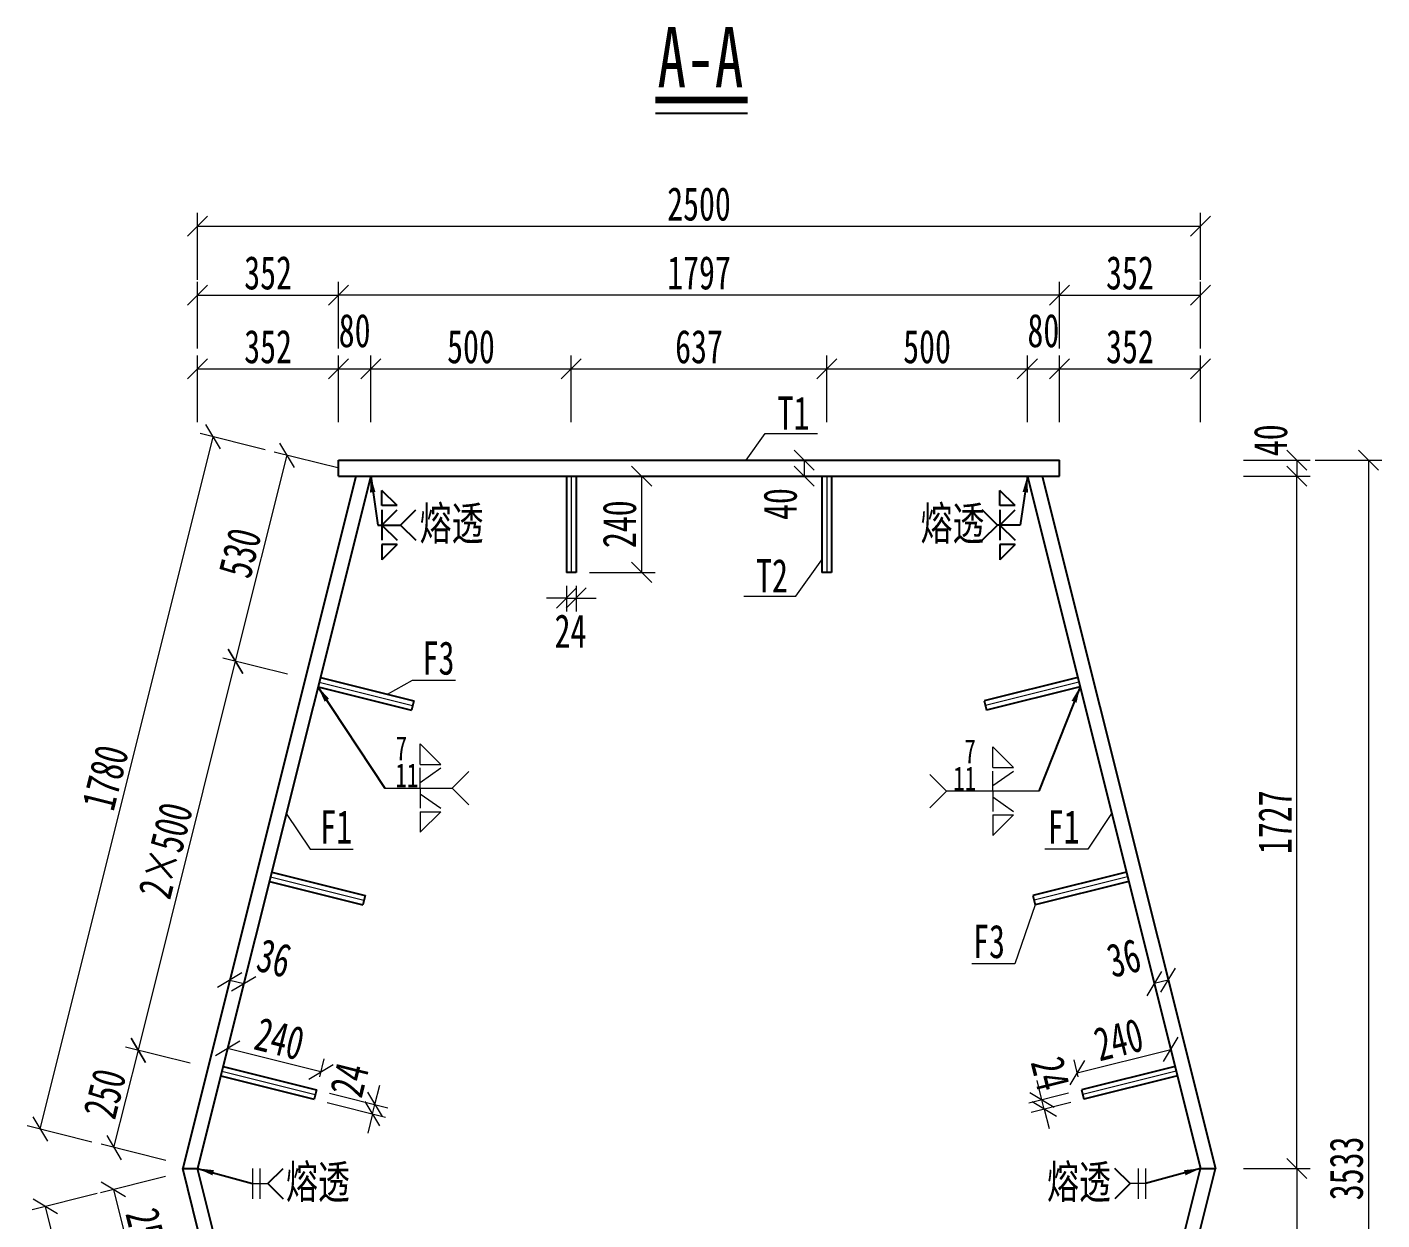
# Model space of a CAD drawing. Header units: millimetres. Extents: x -411717 to -116098, y 0 to 693159.
# Drawn here: x -192014 to -188636, y 363675 to 366650 of the extents above; entities that cross this region are included whole.
import ezdxf

# ---------------------------------------------------------------- set-up
doc = ezdxf.new("R2010")
doc.units = ezdxf.units.MM
doc.header["$LTSCALE"] = 2
doc.header["$PDMODE"] = 3
doc.header["$PDSIZE"] = -10
doc.layers.get('Defpoints').update_dxf_attribs({"color": 8, "lineweight": 9})
for name, color, linetype, lineweight in [('加粗线', 6, 'Continuous', 25), ('标注', 4, 'Continuous', 13), ('横隔板', 6, 'Continuous', 25), ('细实线', 4, 'Continuous', 15), ('细线', 4, 'Continuous', 15), ('钢板粗线', 1, 'Continuous', 25)]:
    doc.layers.add(name, color=color, linetype=linetype, lineweight=lineweight)
doc.layers.add('焊缝', color=7, linetype='Continuous')
doc.styles.add('111', font='仿宋_GB2312.ttf', dxfattribs={"width": 0.7})
doc.styles.get("Standard").update_dxf_attribs({"font": '仿宋_GB2312.ttf'})
doc.dimstyles.new('200', dxfattribs={"dimscale": 0, "dimtxt": 2.5, "dimasz": 1.5, "dimexe": 1, "dimexo": 1, "dimgap": 0.4, "dimtad": 1, "dimdec": 0, "dimdsep": 46, "dimtxsty": '111', "dimblk": 'OBLIQUE', "dimcen": 0, "dimclrd": 256, "dimclre": 256, "dimclrt": 256, "dimadec": 1, "dimazin": 2, "dimtfac": 1, "dimtdec": 0, "dimtmove": 2, "dimatfit": 3, "dimfxl": 4, "dimfxlon": 1, "dimtolj": 1, "dimlwd": -1, "dimlwe": -1, "dimarcsym": 0})
doc.dimstyles.new('MSteel_1.0_1.0', dxfattribs={"dimtxt": 3, "dimasz": 1.2, "dimexe": 1, "dimexo": 1, "dimgap": 1, "dimtad": 3, "dimtoh": 1, "dimdec": 0, "dimzin": 0, "dimdsep": 46, "dimtxsty": 'Standard', "dimblk": 'ARCHTICK', "dimcen": 0.09, "dimclrd": 3, "dimclre": 3, "dimadec": 0, "dimazin": 0, "dimtfac": 1, "dimtdec": 4, "dimtofl": 0, "dimtmove": 0, "dimatfit": 3, "dimfxl": 1, "dimtolj": 1, "dimtzin": 0, "dimarcsym": 0})

# ---------------------------------------------------------------- blocks, each defined once
blk = doc.blocks.new('_Oblique')
at = {"color": 0, "linetype": 'ByBlock', "lineweight": -2}
blk.add_line((-0.5, -0.5), (0.5, 0.5), dxfattribs=at)
blk = doc.blocks.new('*D21')
at = {"layer": 'Defpoints', "color": 0, "transparency": 16777216}
for p in [(-190077.2, 365570), (-190077.2, 365530), (-190076.4, 365530)]:
    blk.add_point(p, dxfattribs=at)
at = {"layer": '细实线', "transparency": 16777216}
for p, q in [((-190076.4, 365570), (-190043, 365570)), ((-190076.4, 365570), (-190076.4, 365530)), ((-190076.4, 365530), (-190043, 365530))]:
    blk.add_line(p, q, dxfattribs=at)
at = {"layer": '细实线', "transparency": 16777216, "xscale": 50, "yscale": 50, "zscale": 50}
for p, rotation in [((-190076.4, 365570), 90), ((-190076.4, 365530), 270)]:
    blk.add_blockref('_Oblique', p, dxfattribs=dict(at, rotation=rotation))
at = {"layer": '细实线', "transparency": 16777216, "insert": (-190136, 365460.4), "char_height": 83.33, "attachment_point": 5, "rotation": 90, "style": '111'}
blk.add_mtext('\\A1;40', dxfattribs=at)
blk = doc.blocks.new('24-240加劲 无过焊孔')
at = {"layer": 'Defpoints'}
blk.add_line((0, 0), (0, 240), dxfattribs=at)
at = {"layer": '钢板粗线'}
for p, q in [((-12, 0), (-12, 240)), ((-12, 240), (12, 240)), ((12, 0), (12, 240))]:
    blk.add_line(p, q, dxfattribs=at)
blk = doc.blocks.new('*D22')
at = {"layer": 'Defpoints', "color": 0, "transparency": 16777216}
for p in [(-191237.1, 365797.5), (-191237.1, 365530), (-191588.7, 363803.5)]:
    blk.add_point(p, dxfattribs=at)
at = {"layer": '标注', "transparency": 16777216}
for p, q in [((-191588.7, 365664.2), (-191588.7, 365830.9)), ((-191237.1, 365664.2), (-191237.1, 365830.9)), ((-191588.7, 365797.5), (-191237.1, 365797.5))]:
    blk.add_line(p, q, dxfattribs=at)
at = {"layer": '标注', "transparency": 16777216, "xscale": 49.99999999999987, "yscale": 49.99999999999987, "zscale": 49.99999999999987, "rotation": 180}
blk.add_blockref('_Oblique', (-191588.7, 365797.5), dxfattribs=at)
at = {"layer": '标注', "transparency": 16777216, "xscale": 49.99999999999987, "yscale": 49.99999999999987, "zscale": 49.99999999999987}
blk.add_blockref('_Oblique', (-191237.1, 365797.5), dxfattribs=at)
at = {"layer": '标注', "transparency": 16777216, "insert": (-191412.9, 365852.5), "char_height": 83.33, "attachment_point": 5, "style": '111'}
blk.add_mtext('\\A1;352', dxfattribs=at)
blk = doc.blocks.new('*D23')
at = {"layer": 'Defpoints', "color": 0, "transparency": 16777216}
for p in [(-191157.1, 365797.5), (-191237.1, 365530), (-191157.1, 365530)]:
    blk.add_point(p, dxfattribs=at)
at = {"layer": '标注', "transparency": 16777216}
for p, q in [((-191237.1, 365664.2), (-191237.1, 365830.9)), ((-191157.1, 365664.2), (-191157.1, 365830.9)), ((-191237.1, 365797.5), (-191157.1, 365797.5))]:
    blk.add_line(p, q, dxfattribs=at)
at = {"layer": '标注', "transparency": 16777216, "xscale": 49.99999999999987, "yscale": 49.99999999999987, "zscale": 49.99999999999987, "rotation": 180}
blk.add_blockref('_Oblique', (-191237.1, 365797.5), dxfattribs=at)
at = {"layer": '标注', "transparency": 16777216, "xscale": 49.99999999999987, "yscale": 49.99999999999987, "zscale": 49.99999999999987}
blk.add_blockref('_Oblique', (-191157.1, 365797.5), dxfattribs=at)
at = {"layer": '标注', "transparency": 16777216, "insert": (-191197.1, 365892.5), "char_height": 83.33, "attachment_point": 5, "style": '111'}
blk.add_mtext('\\A1;80', dxfattribs=at)
blk = doc.blocks.new('*D24')
at = {"layer": 'Defpoints', "color": 0, "transparency": 16777216}
for p in [(-189440.3, 365797.5), (-189520.3, 365530), (-189440.3, 365530)]:
    blk.add_point(p, dxfattribs=at)
at = {"layer": '标注', "transparency": 16777216}
for p, q in [((-189520.3, 365664.2), (-189520.3, 365830.9)), ((-189440.3, 365664.2), (-189440.3, 365830.9)), ((-189520.3, 365797.5), (-189440.3, 365797.5))]:
    blk.add_line(p, q, dxfattribs=at)
at = {"layer": '标注', "transparency": 16777216, "xscale": 49.99999999999987, "yscale": 49.99999999999987, "zscale": 49.99999999999987, "rotation": 180}
blk.add_blockref('_Oblique', (-189520.3, 365797.5), dxfattribs=at)
at = {"layer": '标注', "transparency": 16777216, "xscale": 49.99999999999987, "yscale": 49.99999999999987, "zscale": 49.99999999999987}
blk.add_blockref('_Oblique', (-189440.3, 365797.5), dxfattribs=at)
at = {"layer": '标注', "transparency": 16777216, "insert": (-189480.3, 365892.5), "char_height": 83.33, "attachment_point": 5, "style": '111'}
blk.add_mtext('\\A1;80', dxfattribs=at)
blk = doc.blocks.new('*D25')
at = {"layer": 'Defpoints', "color": 0, "transparency": 16777216}
for p in [(-189088.7, 365797.5), (-189440.3, 365530), (-189088.7, 363803.5)]:
    blk.add_point(p, dxfattribs=at)
at = {"layer": '标注', "transparency": 16777216}
for p, q in [((-189440.3, 365664.2), (-189440.3, 365830.9)), ((-189088.7, 365664.2), (-189088.7, 365830.9)), ((-189440.3, 365797.5), (-189088.7, 365797.5))]:
    blk.add_line(p, q, dxfattribs=at)
at = {"layer": '标注', "transparency": 16777216, "xscale": 49.99999999999987, "yscale": 49.99999999999987, "zscale": 49.99999999999987, "rotation": 180}
blk.add_blockref('_Oblique', (-189440.3, 365797.5), dxfattribs=at)
at = {"layer": '标注', "transparency": 16777216, "xscale": 49.99999999999987, "yscale": 49.99999999999987, "zscale": 49.99999999999987}
blk.add_blockref('_Oblique', (-189088.7, 365797.5), dxfattribs=at)
at = {"layer": '标注', "transparency": 16777216, "insert": (-189264.5, 365852.5), "char_height": 83.33, "attachment_point": 5, "style": '111'}
blk.add_mtext('\\A1;352', dxfattribs=at)
blk = doc.blocks.new('*D26')
at = {"layer": 'Defpoints', "color": 0, "transparency": 16777216}
for p in [(-191237.1, 365981.6), (-191237.1, 365570), (-189440.3, 365570)]:
    blk.add_point(p, dxfattribs=at)
at = {"layer": '标注', "transparency": 16777216}
for p, q in [((-191237.1, 365848.2), (-191237.1, 366014.9)), ((-189440.3, 365848.2), (-189440.3, 366014.9)), ((-189440.3, 365981.6), (-191237.1, 365981.6))]:
    blk.add_line(p, q, dxfattribs=at)
at = {"layer": '标注', "transparency": 16777216, "xscale": 49.99999999999987, "yscale": 49.99999999999987, "zscale": 49.99999999999987, "rotation": 180}
blk.add_blockref('_Oblique', (-191237.1, 365981.6), dxfattribs=at)
at = {"layer": '标注', "transparency": 16777216, "xscale": 49.99999999999987, "yscale": 49.99999999999987, "zscale": 49.99999999999987}
blk.add_blockref('_Oblique', (-189440.3, 365981.6), dxfattribs=at)
at = {"layer": '标注', "transparency": 16777216, "insert": (-190338.7, 366036.6), "char_height": 83.33, "attachment_point": 5, "style": '111'}
blk.add_mtext('\\A1;1797', dxfattribs=at)
blk = doc.blocks.new('*D27')
at = {"layer": 'Defpoints', "color": 0, "transparency": 16777216}
for p in [(-189088.7, 366153.3), (-191588.7, 363803.5), (-189088.7, 363803.5)]:
    blk.add_point(p, dxfattribs=at)
at = {"layer": '标注', "transparency": 16777216}
for p, q in [((-191588.7, 366019.9), (-191588.7, 366186.6)), ((-189088.7, 366019.9), (-189088.7, 366186.6)), ((-191588.7, 366153.3), (-189088.7, 366153.3))]:
    blk.add_line(p, q, dxfattribs=at)
at = {"layer": '标注', "transparency": 16777216, "xscale": 49.99999999999987, "yscale": 49.99999999999987, "zscale": 49.99999999999987, "rotation": 180}
blk.add_blockref('_Oblique', (-191588.7, 366153.3), dxfattribs=at)
at = {"layer": '标注', "transparency": 16777216, "xscale": 49.99999999999987, "yscale": 49.99999999999987, "zscale": 49.99999999999987}
blk.add_blockref('_Oblique', (-189088.7, 366153.3), dxfattribs=at)
at = {"layer": '标注', "transparency": 16777216, "insert": (-190338.7, 366208.3), "char_height": 83.33, "attachment_point": 5, "style": '111'}
blk.add_mtext('\\A1;2500', dxfattribs=at)
blk = doc.blocks.new('*D28')
at = {"layer": 'Defpoints', "color": 0, "transparency": 16777216}
for p in [(-191237.1, 365981.6), (-191237.1, 365714), (-191588.7, 363987.5)]:
    blk.add_point(p, dxfattribs=at)
at = {"layer": '标注', "transparency": 16777216}
for p, q in [((-191588.7, 365848.2), (-191588.7, 366014.9)), ((-191237.1, 365848.2), (-191237.1, 366014.9)), ((-191588.7, 365981.6), (-191237.1, 365981.6))]:
    blk.add_line(p, q, dxfattribs=at)
at = {"layer": '标注', "transparency": 16777216, "xscale": 49.99999999999987, "yscale": 49.99999999999987, "zscale": 49.99999999999987, "rotation": 180}
blk.add_blockref('_Oblique', (-191588.7, 365981.6), dxfattribs=at)
at = {"layer": '标注', "transparency": 16777216, "xscale": 49.99999999999987, "yscale": 49.99999999999987, "zscale": 49.99999999999987}
blk.add_blockref('_Oblique', (-191237.1, 365981.6), dxfattribs=at)
at = {"layer": '标注', "transparency": 16777216, "insert": (-191412.9, 366036.6), "char_height": 83.33, "attachment_point": 5, "style": '111'}
blk.add_mtext('\\A1;352', dxfattribs=at)
blk = doc.blocks.new('*D29')
at = {"layer": 'Defpoints', "color": 0, "transparency": 16777216}
for p in [(-189088.7, 365981.6), (-189440.3, 365714), (-189088.7, 363987.5)]:
    blk.add_point(p, dxfattribs=at)
at = {"layer": '标注', "transparency": 16777216}
for p, q in [((-189440.3, 365848.2), (-189440.3, 366014.9)), ((-189088.7, 365848.2), (-189088.7, 366014.9)), ((-189440.3, 365981.6), (-189088.7, 365981.6))]:
    blk.add_line(p, q, dxfattribs=at)
at = {"layer": '标注', "transparency": 16777216, "xscale": 49.99999999999987, "yscale": 49.99999999999987, "zscale": 49.99999999999987, "rotation": 180}
blk.add_blockref('_Oblique', (-189440.3, 365981.6), dxfattribs=at)
at = {"layer": '标注', "transparency": 16777216, "xscale": 49.99999999999987, "yscale": 49.99999999999987, "zscale": 49.99999999999987}
blk.add_blockref('_Oblique', (-189088.7, 365981.6), dxfattribs=at)
at = {"layer": '标注', "transparency": 16777216, "insert": (-189264.5, 366036.6), "char_height": 83.33, "attachment_point": 5, "style": '111'}
blk.add_mtext('\\A1;352', dxfattribs=at)
blk = doc.blocks.new('*D48')
at = {"layer": 'Defpoints', "color": 0, "transparency": 16777216}
for p in [(-191505.6, 364284.4), (-191473.5, 364264.3), (-191470.7, 364275.6)]:
    blk.add_point(p, dxfattribs=at)
at = {"layer": '标注', "transparency": 16777216}
for p, q in [((-191508.4, 364273), (-191516.5, 364240.7)), ((-191508.4, 364273), (-191473.5, 364264.3)), ((-191473.5, 364264.3), (-191481.6, 364232))]:
    blk.add_line(p, q, dxfattribs=at)
at = {"layer": '标注', "transparency": 16777216, "xscale": 49.99999999999987, "yscale": 49.99999999999987, "zscale": 49.99999999999987}
for p, rotation in [((-191508.4, 364273), 165.9637565320623), ((-191473.5, 364264.3), 345.9637565320623)]:
    blk.add_blockref('_Oblique', p, dxfattribs=dict(at, rotation=rotation))
at = {"layer": '标注', "transparency": 16777216, "insert": (-191397.8, 364327.9), "char_height": 83.33, "attachment_point": 5, "rotation": 345.9638, "style": '111'}
blk.add_mtext('\\A1;36', dxfattribs=at)
blk = doc.blocks.new('*D51')
at = {"layer": 'Defpoints', "color": 0, "transparency": 16777216}
for p in [(-189206.8, 364275.6), (-189203.9, 364264.3), (-189171.8, 364284.4)]:
    blk.add_point(p, dxfattribs=at)
at = {"layer": '标注', "transparency": 16777216}
for p, q in [((-189169, 364273), (-189203.9, 364264.3)), ((-189203.9, 364264.3), (-189195.8, 364232)), ((-189169, 364273), (-189160.9, 364240.7))]:
    blk.add_line(p, q, dxfattribs=at)
at = {"layer": '标注', "transparency": 16777216, "xscale": 49.99999999999987, "yscale": 49.99999999999987, "zscale": 49.99999999999987}
for p, rotation in [((-189203.9, 364264.3), 194.0362434679377), ((-189169, 364273), 14.03624346793768)]:
    blk.add_blockref('_Oblique', p, dxfattribs=dict(at, rotation=rotation))
at = {"layer": '标注', "transparency": 16777216, "insert": (-189279.7, 364327.9), "char_height": 83.33, "attachment_point": 5, "rotation": 14.0362, "style": '111'}
blk.add_mtext('\\A1;36', dxfattribs=at)
blk = doc.blocks.new('*D64')
at = {"layer": 'Defpoints', "color": 0, "transparency": 16777216}
for p in [(-190645.1, 365530), (-190645.1, 365290), (-190481.7, 365290)]:
    blk.add_point(p, dxfattribs=at)
at = {"layer": '标注', "transparency": 16777216}
for p, q in [((-190611.8, 365530), (-190448.3, 365530)), ((-190481.7, 365530), (-190481.7, 365290)), ((-190611.8, 365290), (-190448.3, 365290))]:
    blk.add_line(p, q, dxfattribs=at)
at = {"layer": '标注', "transparency": 16777216, "xscale": 49.99999999999987, "yscale": 49.99999999999987, "zscale": 49.99999999999987}
for p, rotation in [((-190481.7, 365530), 90), ((-190481.7, 365290), 270)]:
    blk.add_blockref('_Oblique', p, dxfattribs=dict(at, rotation=rotation))
at = {"layer": '标注', "transparency": 16777216, "insert": (-190536.7, 365410), "char_height": 83.33, "attachment_point": 5, "rotation": 90, "style": '111'}
blk.add_mtext('\\A1;240', dxfattribs=at)
blk = doc.blocks.new('*D65')
at = {"layer": 'Defpoints', "color": 0, "transparency": 16777216}
for p in [(-190669.1, 365290), (-190645.1, 365290), (-190645.1, 365226)]:
    blk.add_point(p, dxfattribs=at)
at = {"layer": '标注', "transparency": 16777216}
for p, q in [((-190669.1, 365256.6), (-190669.1, 365192.7)), ((-190645.1, 365256.6), (-190645.1, 365192.7)), ((-190669.1, 365226), (-190719.1, 365226)), ((-190669.1, 365226), (-190645.1, 365226)), ((-190645.1, 365226), (-190595.1, 365226))]:
    blk.add_line(p, q, dxfattribs=at)
at = {"layer": '标注', "transparency": 16777216, "xscale": 49.99999999999987, "yscale": 49.99999999999987, "zscale": 49.99999999999987}
blk.add_blockref('_Oblique', (-190669.1, 365226), dxfattribs=at)
at = {"layer": '标注', "transparency": 16777216, "xscale": 49.99999999999987, "yscale": 49.99999999999987, "zscale": 49.99999999999987, "rotation": 180}
blk.add_blockref('_Oblique', (-190645.1, 365226), dxfattribs=at)
at = {"layer": '标注', "transparency": 16777216, "insert": (-190659.1, 365143.8), "char_height": 83.33, "attachment_point": 5, "style": '111'}
blk.add_mtext('\\A1;24', dxfattribs=at)
blk = doc.blocks.new('*D462')
at = {"layer": 'Defpoints', "color": 0, "transparency": 16777216}
for p in [(-191736.3, 364098.1), (-191528.1, 364046), (-191588.7, 363803.5)]:
    blk.add_point(p, dxfattribs=at)
at = {"layer": '标注', "transparency": 16777216}
for p, q in [((-191797, 363855.5), (-191736.3, 364098.1)), ((-191607, 364065.7), (-191768.7, 364106.1)), ((-191667.6, 363823.2), (-191829.3, 363863.6))]:
    blk.add_line(p, q, dxfattribs=at)
at = {"layer": '标注', "transparency": 16777216, "xscale": 49.99999999999987, "yscale": 49.99999999999987, "zscale": 49.99999999999987}
for p, rotation in [((-191736.3, 364098.1), 75.96375653115464), ((-191797, 363855.5), 255.9637565311546)]:
    blk.add_blockref('_Oblique', p, dxfattribs=dict(at, rotation=rotation))
at = {"layer": '标注', "transparency": 16777216, "insert": (-191820, 363990.1), "char_height": 83.33, "attachment_point": 5, "rotation": 75.9638, "style": '111'}
blk.add_mtext('\\A1;250', dxfattribs=at)
blk = doc.blocks.new('*D463')
at = {"layer": 'Defpoints', "color": 0, "transparency": 16777216}
for p in [(-191493.8, 365068.2), (-191285.5, 365016.1), (-191528.1, 364046)]:
    blk.add_point(p, dxfattribs=at)
at = {"layer": '标注', "transparency": 16777216}
for p, q in [((-191364.4, 365035.9), (-191526.1, 365076.3)), ((-191736.3, 364098.1), (-191493.8, 365068.2)), ((-191607, 364065.7), (-191768.7, 364106.1))]:
    blk.add_line(p, q, dxfattribs=at)
at = {"layer": '标注', "transparency": 16777216, "xscale": 49.99999999999987, "yscale": 49.99999999999987, "zscale": 49.99999999999987}
for p, rotation in [((-191493.8, 365068.2), 75.96375653207353), ((-191736.3, 364098.1), 255.9637565320735)]:
    blk.add_blockref('_Oblique', p, dxfattribs=dict(at, rotation=rotation))
at = {"layer": '标注', "transparency": 16777216, "insert": (-191668.4, 364596.5), "char_height": 83.33, "attachment_point": 5, "rotation": 75.9638, "style": '111'}
blk.add_mtext('\\A1;2×500', dxfattribs=at)
blk = doc.blocks.new('*D464')
at = {"layer": 'Defpoints', "color": 0, "transparency": 16777216}
for p in [(-191365.3, 365582), (-191157.1, 365530), (-191285.5, 365016.1)]:
    blk.add_point(p, dxfattribs=at)
at = {"layer": '标注', "transparency": 16777216}
for p, q in [((-191493.8, 365068.2), (-191365.3, 365582)), ((-191236, 365549.7), (-191397.7, 365590.1)), ((-191364.4, 365035.9), (-191526.1, 365076.3))]:
    blk.add_line(p, q, dxfattribs=at)
at = {"layer": '标注', "transparency": 16777216, "xscale": 49.99999999999987, "yscale": 49.99999999999987, "zscale": 49.99999999999987}
for p, rotation in [((-191365.3, 365582), 75.96375653209185), ((-191493.8, 365068.2), 255.9637565320918)]:
    blk.add_blockref('_Oblique', p, dxfattribs=dict(at, rotation=rotation))
at = {"layer": '标注', "transparency": 16777216, "insert": (-191482.9, 365338.4), "char_height": 83.33, "attachment_point": 5, "rotation": 75.9638, "style": '111'}
blk.add_mtext('\\A1;530', dxfattribs=at)
blk = doc.blocks.new('*D465')
at = {"layer": 'Defpoints', "color": 0, "transparency": 16777216}
for p in [(-191588.7, 363803.5), (-191528.1, 363560.9), (-191737.7, 363508.5)]:
    blk.add_point(p, dxfattribs=at)
at = {"layer": '标注', "transparency": 16777216}
for p, q in [((-191669, 363783.4), (-191830.7, 363743)), ((-191798.3, 363751.1), (-191737.7, 363508.5)), ((-191608.3, 363540.9), (-191770, 363500.4))]:
    blk.add_line(p, q, dxfattribs=at)
at = {"layer": '标注', "transparency": 16777216, "xscale": 49.99999999999987, "yscale": 49.99999999999987, "zscale": 49.99999999999987}
for p, rotation in [((-191798.3, 363751.1), 104.0362434679232), ((-191737.7, 363508.5), 284.0362434679232)]:
    blk.add_blockref('_Oblique', p, dxfattribs=dict(at, rotation=rotation))
at = {"layer": '标注', "transparency": 16777216, "insert": (-191714.7, 363643.1), "char_height": 83.33, "attachment_point": 5, "rotation": 284.0362, "style": '111'}
blk.add_mtext('\\A1;250', dxfattribs=at)
blk = doc.blocks.new('*D468')
at = {"layer": 'Defpoints', "color": 0, "transparency": 16777216}
for p in [(-189088.7, 363803.5), (-189520.3, 362077), (-188848.3, 362077)]:
    blk.add_point(p, dxfattribs=at)
at = {"layer": '标注', "transparency": 16777216}
for p, q in [((-188981.7, 363803.5), (-188815, 363803.5)), ((-188848.3, 363803.5), (-188848.3, 362077)), ((-188981.7, 362077), (-188815, 362077))]:
    blk.add_line(p, q, dxfattribs=at)
at = {"layer": '标注', "transparency": 16777216, "xscale": 49.99999999999987, "yscale": 49.99999999999987, "zscale": 49.99999999999987}
for p, rotation in [((-188848.3, 363803.5), 90), ((-188848.3, 362077), 270)]:
    blk.add_blockref('_Oblique', p, dxfattribs=dict(at, rotation=rotation))
at = {"layer": '标注', "transparency": 16777216, "insert": (-188903.3, 362940.2), "char_height": 83.33, "attachment_point": 5, "rotation": 90, "style": '111'}
blk.add_mtext('\\A1;1727', dxfattribs=at)
blk = doc.blocks.new('*D469')
at = {"layer": 'Defpoints', "color": 0, "transparency": 16777216}
for p in [(-189461.1, 365530), (-188848.3, 365530), (-189088.7, 363803.5)]:
    blk.add_point(p, dxfattribs=at)
at = {"layer": '标注', "transparency": 16777216}
for p, q in [((-188981.7, 365530), (-188815, 365530)), ((-188848.3, 363803.5), (-188848.3, 365530)), ((-188981.7, 363803.5), (-188815, 363803.5))]:
    blk.add_line(p, q, dxfattribs=at)
at = {"layer": '标注', "transparency": 16777216, "xscale": 49.99999999999987, "yscale": 49.99999999999987, "zscale": 49.99999999999987}
for p, rotation in [((-188848.3, 365530), 90), ((-188848.3, 363803.5), 270)]:
    blk.add_blockref('_Oblique', p, dxfattribs=dict(at, rotation=rotation))
at = {"layer": '标注', "transparency": 16777216, "insert": (-188903.3, 364666.7), "char_height": 83.33, "attachment_point": 5, "rotation": 90, "style": '111'}
blk.add_mtext('\\A1;1727', dxfattribs=at)
blk = doc.blocks.new('*D470')
at = {"layer": 'Defpoints', "color": 0, "transparency": 16777216}
for p in [(-189615.1, 365570), (-189615.1, 365530), (-188848.3, 365530)]:
    blk.add_point(p, dxfattribs=at)
at = {"layer": '标注', "transparency": 16777216}
for p, q in [((-188981.7, 365570), (-188815, 365570)), ((-188848.3, 365570), (-188848.3, 365530)), ((-188981.7, 365530), (-188815, 365530))]:
    blk.add_line(p, q, dxfattribs=at)
at = {"layer": '标注', "transparency": 16777216, "xscale": 49.99999999999987, "yscale": 49.99999999999987, "zscale": 49.99999999999987}
for p, rotation in [((-188848.3, 365570), 90), ((-188848.3, 365530), 270)]:
    blk.add_blockref('_Oblique', p, dxfattribs=dict(at, rotation=rotation))
at = {"layer": '标注', "transparency": 16777216, "insert": (-188913.7, 365619.4), "char_height": 83.33, "attachment_point": 5, "rotation": 90, "style": '111'}
blk.add_mtext('\\A1;40', dxfattribs=at)
blk = doc.blocks.new('*D472')
at = {"layer": 'Defpoints', "color": 0, "transparency": 16777216}
for p in [(-191588.7, 363803.5), (-191157.1, 362077), (-191536.9, 361982)]:
    blk.add_point(p, dxfattribs=at)
at = {"layer": '标注', "transparency": 16777216}
for p, q in [((-191839.2, 363740.8), (-192000.9, 363700.4)), ((-191968.5, 363708.5), (-191536.9, 361982)), ((-191407.5, 362014.3), (-191569.2, 361973.9))]:
    blk.add_line(p, q, dxfattribs=at)
at = {"layer": '标注', "transparency": 16777216, "xscale": 49.99999999999987, "yscale": 49.99999999999987, "zscale": 49.99999999999987}
for p, rotation in [((-191968.5, 363708.5), 104.0362434679269), ((-191536.9, 361982), 284.036243467927)]:
    blk.add_blockref('_Oblique', p, dxfattribs=dict(at, rotation=rotation))
at = {"layer": '标注', "transparency": 16777216, "insert": (-191699.3, 362858.6), "char_height": 83.33, "attachment_point": 5, "rotation": 284.0362, "style": '111'}
blk.add_mtext('\\A1;1780', dxfattribs=at)
blk = doc.blocks.new('*D473')
at = {"layer": 'Defpoints', "color": 0, "transparency": 16777216}
for p in [(-191549.6, 365628.1), (-191157.1, 365530), (-191588.7, 363803.5)]:
    blk.add_point(p, dxfattribs=at)
at = {"layer": '标注', "transparency": 16777216}
for p, q in [((-191981.3, 363901.6), (-191549.6, 365628.1)), ((-191420.3, 365595.8), (-191582, 365636.2)), ((-191851.9, 363869.3), (-192013.6, 363909.7))]:
    blk.add_line(p, q, dxfattribs=at)
at = {"layer": '标注', "transparency": 16777216, "xscale": 49.99999999999987, "yscale": 49.99999999999987, "zscale": 49.99999999999987}
for p, rotation in [((-191549.6, 365628.1), 75.96375653207353), ((-191981.3, 363901.6), 255.9637565320735)]:
    blk.add_blockref('_Oblique', p, dxfattribs=dict(at, rotation=rotation))
at = {"layer": '标注', "transparency": 16777216, "insert": (-191818.8, 364778.2), "char_height": 83.33, "attachment_point": 5, "rotation": 75.9638, "style": '111'}
blk.add_mtext('\\A1;1780', dxfattribs=at)
blk = doc.blocks.new('*D520')
at = {"layer": 'Defpoints', "color": 0, "transparency": 16777216}
for p in [(-190657.1, 365797.5), (-191157.1, 365530), (-190657.1, 365530)]:
    blk.add_point(p, dxfattribs=at)
at = {"layer": '标注', "transparency": 16777216}
for p, q in [((-191157.1, 365664.2), (-191157.1, 365830.9)), ((-190657.1, 365664.2), (-190657.1, 365830.9)), ((-191157.1, 365797.5), (-190657.1, 365797.5))]:
    blk.add_line(p, q, dxfattribs=at)
at = {"layer": '标注', "transparency": 16777216, "xscale": 49.99999999999987, "yscale": 49.99999999999987, "zscale": 49.99999999999987, "rotation": 180}
blk.add_blockref('_Oblique', (-191157.1, 365797.5), dxfattribs=at)
at = {"layer": '标注', "transparency": 16777216, "xscale": 49.99999999999987, "yscale": 49.99999999999987, "zscale": 49.99999999999987}
blk.add_blockref('_Oblique', (-190657.1, 365797.5), dxfattribs=at)
at = {"layer": '标注', "transparency": 16777216, "insert": (-190907.1, 365852.5), "char_height": 83.33, "attachment_point": 5, "style": '111'}
blk.add_mtext('\\A1;500', dxfattribs=at)
blk = doc.blocks.new('*D521')
at = {"layer": 'Defpoints', "color": 0, "transparency": 16777216}
for p in [(-190020.3, 365797.5), (-190657.1, 365530), (-190020.3, 365530)]:
    blk.add_point(p, dxfattribs=at)
at = {"layer": '标注', "transparency": 16777216}
for p, q in [((-190657.1, 365664.2), (-190657.1, 365830.9)), ((-190020.3, 365664.2), (-190020.3, 365830.9)), ((-190657.1, 365797.5), (-190020.3, 365797.5))]:
    blk.add_line(p, q, dxfattribs=at)
at = {"layer": '标注', "transparency": 16777216, "xscale": 49.99999999999987, "yscale": 49.99999999999987, "zscale": 49.99999999999987, "rotation": 180}
blk.add_blockref('_Oblique', (-190657.1, 365797.5), dxfattribs=at)
at = {"layer": '标注', "transparency": 16777216, "xscale": 49.99999999999987, "yscale": 49.99999999999987, "zscale": 49.99999999999987}
blk.add_blockref('_Oblique', (-190020.3, 365797.5), dxfattribs=at)
at = {"layer": '标注', "transparency": 16777216, "insert": (-190338.7, 365852.5), "char_height": 83.33, "attachment_point": 5, "style": '111'}
blk.add_mtext('\\A1;637', dxfattribs=at)
blk = doc.blocks.new('*D522')
at = {"layer": 'Defpoints', "color": 0, "transparency": 16777216}
for p in [(-189520.3, 365797.5), (-190020.3, 365530), (-189520.3, 365530)]:
    blk.add_point(p, dxfattribs=at)
at = {"layer": '标注', "transparency": 16777216}
for p, q in [((-190020.3, 365664.2), (-190020.3, 365830.9)), ((-189520.3, 365664.2), (-189520.3, 365830.9)), ((-190020.3, 365797.5), (-189520.3, 365797.5))]:
    blk.add_line(p, q, dxfattribs=at)
at = {"layer": '标注', "transparency": 16777216, "xscale": 49.99999999999987, "yscale": 49.99999999999987, "zscale": 49.99999999999987, "rotation": 180}
blk.add_blockref('_Oblique', (-190020.3, 365797.5), dxfattribs=at)
at = {"layer": '标注', "transparency": 16777216, "xscale": 49.99999999999987, "yscale": 49.99999999999987, "zscale": 49.99999999999987}
blk.add_blockref('_Oblique', (-189520.3, 365797.5), dxfattribs=at)
at = {"layer": '标注', "transparency": 16777216, "insert": (-189770.3, 365852.5), "char_height": 83.33, "attachment_point": 5, "style": '111'}
blk.add_mtext('\\A1;500', dxfattribs=at)
blk = doc.blocks.new('*D855')
at = {"layer": 'Defpoints', "color": 0, "transparency": 16777216}
for p in [(-188848.3, 365570), (-188848.3, 362037), (-188669.8, 362037)]:
    blk.add_point(p, dxfattribs=at)
at = {"layer": '标注', "transparency": 16777216}
for p, q in [((-188803.1, 365570), (-188636.5, 365570)), ((-188669.8, 365570), (-188669.8, 362037)), ((-188803.1, 362037), (-188636.5, 362037))]:
    blk.add_line(p, q, dxfattribs=at)
at = {"layer": '标注', "transparency": 16777216, "xscale": 49.99999999999995, "yscale": 49.99999999999995, "zscale": 49.99999999999995}
for p, rotation in [((-188669.8, 365570), 90), ((-188669.8, 362037), 270)]:
    blk.add_blockref('_Oblique', p, dxfattribs=dict(at, rotation=rotation))
at = {"layer": '标注', "transparency": 16777216, "insert": (-188724.8, 363803.5), "char_height": 83.33, "attachment_point": 5, "rotation": 90, "style": '111'}
blk.add_mtext('\\A1;3533', dxfattribs=at)
blk = doc.blocks.new('*D930')
at = {"layer": 'Defpoints', "color": 0, "transparency": 16777216}
for p in [(-191513.9, 364102.6), (-191525.2, 364057.6), (-191292.3, 363999.4)]:
    blk.add_point(p, dxfattribs=at)
at = {"layer": '标注', "transparency": 16777216}
for p, q in [((-191517.1, 364090), (-191505.9, 364134.9)), ((-191281.1, 364044.4), (-191513.9, 364102.6)), ((-191284.3, 364031.8), (-191273, 364076.7))]:
    blk.add_line(p, q, dxfattribs=at)
at = {"layer": '标注', "transparency": 16777216, "xscale": 49.99999999999987, "yscale": 49.99999999999987, "zscale": 49.99999999999987}
for p, rotation in [((-191513.9, 364102.6), 165.9637565320162), ((-191281.1, 364044.4), 345.9637565320162)]:
    blk.add_blockref('_Oblique', p, dxfattribs=dict(at, rotation=rotation))
at = {"layer": '标注', "transparency": 16777216, "insert": (-191384.2, 364126.8), "char_height": 83.33, "attachment_point": 5, "rotation": 345.9638, "style": '111'}
blk.add_mtext('\\A1;240', dxfattribs=at)
blk = doc.blocks.new('*D931')
at = {"layer": 'Defpoints', "color": 0, "transparency": 16777216}
for p in [(-191292.3, 363999.4), (-191298.2, 363976.1), (-191146.7, 363963)]:
    blk.add_point(p, dxfattribs=at)
at = {"layer": '标注', "transparency": 16777216}
for p, q in [((-191260, 363991.3), (-191114.3, 363954.9)), ((-191146.7, 363963), (-191134.5, 364011.5)), ((-191265.8, 363968.1), (-191120.1, 363931.6)), ((-191152.5, 363939.7), (-191146.7, 363963)), ((-191152.5, 363939.7), (-191164.6, 363891.2))]:
    blk.add_line(p, q, dxfattribs=at)
at = {"layer": '标注', "transparency": 16777216, "xscale": 49.99999999999987, "yscale": 49.99999999999987, "zscale": 49.99999999999987}
for p, rotation in [((-191146.7, 363963), 255.9637565320735), ((-191152.5, 363939.7), 75.96375653207352)]:
    blk.add_blockref('_Oblique', p, dxfattribs=dict(at, rotation=rotation))
at = {"layer": '标注', "transparency": 16777216, "insert": (-191210.7, 364024.6), "char_height": 83.33, "attachment_point": 5, "rotation": 75.9638, "style": '111'}
blk.add_mtext('\\A1;24', dxfattribs=at)
blk = doc.blocks.new('*D932')
at = {"layer": 'Defpoints', "color": 0, "transparency": 16777216}
for p in [(-189162.9, 364100.3), (-189152.3, 364057.6), (-189385.1, 363999.4)]:
    blk.add_point(p, dxfattribs=at)
at = {"layer": '标注', "transparency": 16777216}
for p, q in [((-189160.3, 364090), (-189171, 364132.6)), ((-189395.8, 364042), (-189162.9, 364100.3)), ((-189393.2, 364031.8), (-189403.8, 364074.4))]:
    blk.add_line(p, q, dxfattribs=at)
at = {"layer": '标注', "transparency": 16777216, "xscale": 49.99999999999987, "yscale": 49.99999999999987, "zscale": 49.99999999999987}
for p, rotation in [((-189162.9, 364100.3), 14.03624346798377), ((-189395.8, 364042), 194.0362434679838)]:
    blk.add_blockref('_Oblique', p, dxfattribs=dict(at, rotation=rotation))
at = {"layer": '标注', "transparency": 16777216, "insert": (-189292.7, 364124.5), "char_height": 83.33, "attachment_point": 5, "rotation": 14.0362, "style": '111'}
blk.add_mtext('\\A1;240', dxfattribs=at)
blk = doc.blocks.new('*D933')
at = {"layer": 'Defpoints', "color": 0, "transparency": 16777216}
for p in [(-189385.1, 363999.4), (-189484.1, 363974.7), (-189379.3, 363976.1)]:
    blk.add_point(p, dxfattribs=at)
at = {"layer": '标注', "transparency": 16777216}
for p, q in [((-189484.1, 363974.7), (-189496.2, 364023.2)), ((-189417.4, 363991.3), (-189516.4, 363966.6)), ((-189411.6, 363968.1), (-189510.6, 363943.3)), ((-189478.3, 363951.4), (-189484.1, 363974.7)), ((-189478.3, 363951.4), (-189466.2, 363902.9))]:
    blk.add_line(p, q, dxfattribs=at)
at = {"layer": '标注', "transparency": 16777216, "xscale": 49.99999999999987, "yscale": 49.99999999999987, "zscale": 49.99999999999987}
for p, rotation in [((-189484.1, 363974.7), 284.0362434679265), ((-189478.3, 363951.4), 104.0362434679265)]:
    blk.add_blockref('_Oblique', p, dxfattribs=dict(at, rotation=rotation))
at = {"layer": '标注', "transparency": 16777216, "insert": (-189462.5, 364039.9), "char_height": 83.33, "attachment_point": 5, "rotation": 284.0362, "style": '111'}
blk.add_mtext('\\A1;24', dxfattribs=at)
blk = doc.blocks.new('_ArchTick')
at = {"color": 0, "linetype": 'ByBlock', "const_width": 0.15}
blk.add_lwpolyline([(-0.5, -0.5), (0.5, 0.5)], dxfattribs=at)

msp = doc.modelspace()

# ---------------------------------------------------------------- linework, layer by layer
at = {"layer": '加粗线', "ltscale": 100, "const_width": 16.7}
msp.add_lwpolyline([(-190447.2, 366467.8), (-190217.2, 366467.8)], dxfattribs=at)
at = {"layer": '标注'}
for p, q in [((-191451.8, 363803.5), (-191451.8, 363727.9)), ((-191433.1, 363803.5), (-191433.1, 363727.9)), ((-189244.3, 363803.5), (-189244.3, 363727.9)), ((-189225.7, 363803.5), (-189225.7, 363727.9)), ((-191451.8, 363765.7), (-191413.3, 363765.7)), ((-189225.7, 363765.7), (-189264.1, 363765.7))]:
    msp.add_line(p, q, dxfattribs=at)
at = {"layer": '横隔板', "color": 2, "ltscale": 550}
for p, q in [((-191237.1, 365570), (-189440.3, 365570)), ((-191237.1, 365530), (-191237.1, 365570)), ((-189440.3, 365530), (-189440.3, 365570)), ((-191194.2, 365530), (-191625.8, 363803.5)), ((-191157.1, 365530), (-191588.7, 363803.5)), ((-191237.1, 365530), (-189440.3, 365530)), ((-189520.3, 365530), (-189088.7, 363803.5)), ((-189483.2, 365530), (-189051.6, 363803.5)), ((-191194.2, 362077), (-191625.8, 363803.5)), ((-191625.8, 363803.5), (-191588.7, 363803.5)), ((-191157.1, 362077), (-191588.7, 363803.5)), ((-189520.3, 362077), (-189088.7, 363803.5)), ((-189483.2, 362077), (-189051.6, 363803.5)), ((-189088.7, 363803.5), (-189051.6, 363803.5))]:
    msp.add_line(p, q, dxfattribs=at)
at = {"layer": '焊缝', "color": 4}
for p, q in [((-191157.1, 365530), (-191139.1, 365407.8)), ((-189520.3, 365530), (-189538.3, 365407.8)), ((-191091.5, 365456.4), (-191129.3, 365494.2)), ((-191129.3, 365456.4), (-191129.3, 365494.2)), ((-189588.7, 365456.4), (-189588.7, 365494.2)), ((-189550.9, 365456.4), (-189588.7, 365494.2)), ((-191091.5, 365456.4), (-191129.3, 365456.4)), ((-191129.3, 365407.8), (-191091.5, 365445.6)), ((-191129.3, 365445.6), (-191129.3, 365370)), ((-191082.4, 365407.8), (-191044.6, 365445.6)), ((-189595, 365407.8), (-189632.8, 365445.6)), ((-189550.9, 365456.4), (-189588.7, 365456.4)), ((-189588.7, 365407.8), (-189550.9, 365445.6)), ((-189588.7, 365445.6), (-189588.7, 365370)), ((-191139.1, 365407.8), (-191082.4, 365407.8)), ((-191129.3, 365407.8), (-191091.5, 365370)), ((-191082.4, 365407.8), (-191044.6, 365370)), ((-189595, 365407.8), (-189632.8, 365370)), ((-189538.3, 365407.8), (-189595, 365407.8)), ((-189588.7, 365407.8), (-189550.9, 365370)), ((-191091.5, 365359.2), (-191129.3, 365359.2)), ((-191129.3, 365359.2), (-191129.3, 365321.4)), ((-191091.5, 365359.2), (-191129.3, 365321.4)), ((-189588.7, 365359.2), (-189588.7, 365321.4)), ((-189550.9, 365359.2), (-189588.7, 365359.2)), ((-189550.9, 365359.2), (-189588.7, 365321.4)), ((-191588.7, 363803.5), (-191451.8, 363765.7)), ((-191413.3, 363765.7), (-191375.5, 363803.5)), ((-189264.1, 363765.7), (-189301.9, 363803.5)), ((-189088.7, 363803.5), (-189225.7, 363765.7)), ((-191413.3, 363765.7), (-191375.5, 363727.9)), ((-189264.1, 363765.7), (-189301.9, 363727.9))]:
    msp.add_line(p, q, dxfattribs=at)
for points in [[(-191158.7, 365488.9), (-191145.3, 365490.6), (-191157.1, 365530)], [(-189518.7, 365488.9), (-189532.1, 365490.6), (-189520.3, 365530)], [(-191551.5, 363786.2), (-191547.9, 363799.2), (-191588.7, 363803.5)], [(-189126, 363786.2), (-189129.6, 363799.2), (-189088.7, 363803.5)]]:
    msp.add_solid(points, dxfattribs=at)
at = {"layer": '细实线'}
for p, q in [((-190221.1, 365570), (-190173.4, 365636.2)), ((-190173.4, 365636.2), (-190043.6, 365636.2)), ((-190097.3, 365230.9), (-190032.3, 365321)), ((-190227.1, 365230.9), (-190097.3, 365230.9)), ((-191115.6, 364986), (-191053.3, 365020.8)), ((-191053.3, 365020.8), (-190946, 365020.8)), ((-191033.5, 364810.9), (-191033.5, 364862.2)), ((-190982.2, 364810.9), (-191033.5, 364862.2)), ((-189606.4, 364803.2), (-189606.4, 364854.5)), ((-189555, 364803.2), (-189606.4, 364854.5)), ((-191033.5, 364810.9), (-190982.2, 364810.9)), ((-191033.5, 364752), (-191033.5, 364802.3)), ((-191033.5, 364766), (-190982.2, 364802.3)), ((-189606.4, 364803.2), (-189555, 364803.2)), ((-190953.8, 364752), (-190912.2, 364793.7)), ((-189721.4, 364744.3), (-189763, 364785.9)), ((-189606.4, 364744.3), (-189606.4, 364794.5)), ((-189606.4, 364758.2), (-189555, 364794.5)), ((-191121.8, 364752), (-190953.8, 364752)), ((-191033.5, 364752), (-191033.5, 364701.7)), ((-191033.5, 364738), (-190982.2, 364701.7)), ((-190953.8, 364752), (-190912.2, 364710.3)), ((-189721.4, 364744.3), (-189763, 364702.6)), ((-189491.9, 364744.3), (-189721.4, 364744.3)), ((-189606.4, 364744.3), (-189606.4, 364694)), ((-189606.4, 364730.3), (-189555, 364694)), ((-191367.4, 364688.9), (-191308.4, 364599.5)), ((-191033.5, 364693.1), (-191033.5, 364641.8)), ((-191033.5, 364693.1), (-190982.2, 364693.1)), ((-190982.2, 364693.1), (-191033.5, 364641.8)), ((-189606.4, 364685.3), (-189606.4, 364634)), ((-189606.4, 364685.3), (-189555, 364685.3)), ((-189555, 364685.3), (-189606.4, 364634)), ((-189310.1, 364688.9), (-189369.1, 364599.5)), ((-191308.4, 364599.5), (-191201.1, 364599.5)), ((-189369.1, 364599.5), (-189476.4, 364599.5)), ((-189500.5, 364461.2), (-189551.4, 364314)), ((-189551.4, 364314), (-189658.7, 364314))]:
    msp.add_line(p, q, dxfattribs=at)
at = {"layer": '细线', "ltscale": 100, "const_width": 5}
msp.add_lwpolyline([(-190447.2, 366434.4), (-190217.2, 366434.4)], dxfattribs=at)

# ---------------------------------------------------------------- block references
at = {"layer": '标注'}
for p, rotation in [((-190657.1, 365530), 180), ((-190020.3, 365530), 180), ((-191285.5, 365016.1), 255.9637565319914), ((-191406.8, 364531.1), 255.9637565319914), ((-191528.1, 364046), 255.9637565319914)]:
    msp.add_blockref('24-240加劲 无过焊孔', p, dxfattribs=dict(at, rotation=rotation))
at = {"layer": '标注', "xscale": -1, "rotation": 104.0362434680086}
for p in [(-189391.9, 365016.1), (-189270.6, 364531.1), (-189149.3, 364046)]:
    msp.add_blockref('24-240加劲 无过焊孔', p, dxfattribs=at)

# ---------------------------------------------------------------- texts
at = {"width": 0.7}
msp.add_text('A-A', height=150, dxfattribs=at).set_placement((-190442.3, 366499.8))
at = {"layer": '细实线', "width": 0.7}
for s, height, p in [('T1', 83.33, (-190142.8, 365645.5)), ('熔透', 83.33, (-191035.1, 365370.7)), ('熔透', 83.33, (-189786.5, 365370.7)), ('T2', 83.33, (-190196.5, 365240.1)), ('F3', 83.33, (-191027.7, 365034.9)), ('7', 60, (-191094.9, 364821.5)), ('7', 60, (-189677.3, 364813.8)), ('11', 60, (-191095.5, 364754)), ('11', 60, (-189705, 364746.2)), ('F1', 83.33, (-191282.8, 364613.6)), ('F1', 83.33, (-189469.4, 364613.6)), ('F3', 83.33, (-189655.5, 364328.1)), ('熔透', 83.33, (-191368.3, 363728.5)), ('熔透', 83.33, (-189471.2, 363728.5))]:
    msp.add_text(s, height=height, dxfattribs=at).set_placement(p)

# ---------------------------------------------------------------- dimensions: what is measured, and where the dimension line sits
at = {"layer": '标注'}
for base, p1, p2, override, picture, middle in [((-189088.7, 366153.3), (-191588.7, 363803.5), (-189088.7, 363803.5), {"dimscale": 33.333333, "dimarcsym": 1}, '*D27', (-190338.7, 366208.3)), ((-191237.1, 365981.6), (-191588.7, 363987.5), (-191237.1, 365714), {"dimscale": 33.333333, "dimarcsym": 1}, '*D28', (-191412.9, 366036.6)), ((-191237.1, 365981.6), (-189440.3, 365570), (-191237.1, 365570), {"dimscale": 33.333333, "dimarcsym": 1}, '*D26', (-190338.7, 366036.6)), ((-189088.7, 365981.6), (-189440.3, 365714), (-189088.7, 363987.5), {"dimscale": 33.333333, "dimarcsym": 1}, '*D29', (-189264.5, 366036.6)), ((-191157.1, 365797.5), (-191237.1, 365530), (-191157.1, 365530), {"dimscale": 33.333333, "dimarcsym": 1}, '*D23', (-191197.1, 365892.5)), ((-189440.3, 365797.5), (-189520.3, 365530), (-189440.3, 365530), {"dimscale": 33.333333, "dimarcsym": 1}, '*D24', (-189480.3, 365892.5)), ((-191237.1, 365797.5), (-191588.7, 363803.5), (-191237.1, 365530), {"dimscale": 33.333333, "dimarcsym": 1}, '*D22', (-191412.9, 365852.5)), ((-190657.1, 365797.5), (-191157.1, 365530), (-190657.1, 365530), {"dimscale": 33.333333, "dimadec": 3, "dimarcsym": 1}, '*D520', (-190907.1, 365852.5)), ((-190020.3, 365797.5), (-190657.1, 365530), (-190020.3, 365530), {"dimscale": 33.333333, "dimadec": 3, "dimarcsym": 1}, '*D521', (-190338.7, 365852.5)), ((-189520.3, 365797.5), (-190020.3, 365530), (-189520.3, 365530), {"dimscale": 33.333333, "dimadec": 3, "dimarcsym": 1}, '*D522', (-189770.3, 365852.5)), ((-189088.7, 365797.5), (-189440.3, 365530), (-189088.7, 363803.5), {"dimscale": 33.333333, "dimarcsym": 1}, '*D25', (-189264.5, 365852.5))]:
    dim = msp.add_linear_dim(base=base, p1=p1, p2=p2, dimstyle='200', override=override, dxfattribs=at)
    dim.commit()
    dim.dimension.update_dxf_attribs({"geometry": picture, "text_midpoint": middle})
for base, p1, p2, angle, override, picture, middle, dimtype in [((-188848.3, 365530), (-189615.1, 365570), (-189615.1, 365530), 90, {"dimscale": 33.333333, "dimadec": 3, "dimarcsym": 1}, '*D470', (-188913.7, 365619.4), 160), ((-191473.5, 364264.3), (-191505.6, 364284.4), (-191470.7, 364275.6), 345.9638, {"dimscale": 33.333333, "dimarcsym": 1}, '*D48', (-191397.8, 364327.9), 161), ((-189203.9, 364264.3), (-189171.8, 364284.4), (-189206.8, 364275.6), 194.0362, {"dimscale": 33.333333, "dimarcsym": 1}, '*D51', (-189279.7, 364327.9), 161), ((-191146.7, 363963), (-191298.2, 363976.1), (-191292.3, 363999.4), 75.9638, {"dimscale": 33.333333, "dimarcsym": 1}, '*D931', (-191210.7, 364024.6), 161), ((-189484.1, 363974.7), (-189379.3, 363976.1), (-189385.1, 363999.4), 104.0362, {"dimscale": 33.333333, "dimarcsym": 1}, '*D933', (-189462.5, 364039.9), 161)]:
    dim = msp.add_linear_dim(base=base, p1=p1, p2=p2, angle=angle, dimstyle='200', override=override, dxfattribs=at)
    dim.commit()
    dim.dimension.update_dxf_attribs({"geometry": picture, "text_midpoint": middle, "dimtype": dimtype})
for p1, p2, distance, override, picture, middle in [((-191588.7, 363803.5), (-191157.1, 365530), 404.6, {"dimscale": 33.333333, "dimadec": 3, "dimarcsym": 1}, '*D473', (-191818.8, 364778.2)), ((-191285.5, 365016.1), (-191157.1, 365530), 214.7, {"dimscale": 33.333333, "dimadec": 3, "dimarcsym": 1}, '*D464', (-191482.9, 365338.4)), ((-191292.3, 363999.4), (-191525.2, 364057.6), -46.3, {"dimscale": 33.333333, "dimarcsym": 1}, '*D930', (-191384.2, 364126.8)), ((-189385.1, 363999.4), (-189152.3, 364057.6), 43.9, {"dimscale": 33.333333, "dimarcsym": 1}, '*D932', (-189292.7, 364124.5)), ((-191588.7, 363803.5), (-191528.1, 364046), 214.7, {"dimscale": 33.333333, "dimadec": 3, "dimarcsym": 1}, '*D462', (-191820, 363990.1)), ((-191588.7, 363803.5), (-191157.1, 362077), -391.5, {"dimscale": 33.333333, "dimadec": 3, "dimarcsym": 1}, '*D472', (-191699.3, 362858.6)), ((-191588.7, 363803.5), (-191528.1, 363560.9), -216.1, {"dimscale": 33.333333, "dimadec": 3, "dimarcsym": 1}, '*D465', (-191714.7, 363643.1))]:
    dim = msp.add_aligned_dim(p1=p1, p2=p2, distance=distance, dimstyle='200', override=override, dxfattribs=at)
    dim.commit()
    dim.dimension.update_dxf_attribs({"geometry": picture, "text_midpoint": middle})
for base, p1, p2, override, picture, middle in [((-188669.8, 362037), (-188848.3, 365570), (-188848.3, 362037), {"dimscale": 33.333333, "dimadec": 3, "dimarcsym": 1}, '*D855', (-188724.8, 363803.5)), ((-190481.7, 365290), (-190645.1, 365530), (-190645.1, 365290), {"dimscale": 33.333333, "dimarcsym": 1}, '*D64', (-190536.7, 365410)), ((-188848.3325683, 365529.9538562), (-189088.7150057, 363803.4538562), (-189461.0892933, 365529.9538562), {"dimscale": 33.333333, "dimadec": 3, "dimarcsym": 1}, '*D469', (-188903.3325683, 364666.7038562)), ((-188848.3325683, 362076.9538562), (-189088.7150057, 363803.4538562), (-189520.3400057, 362076.9538562), {"dimscale": 33.333333, "dimadec": 3, "dimarcsym": 1}, '*D468', (-188903.3325683, 362940.2038562))]:
    dim = msp.add_linear_dim(base=base, p1=p1, p2=p2, angle=90, dimstyle='200', override=override, dxfattribs=at)
    dim.commit()
    dim.dimension.update_dxf_attribs({"geometry": picture, "text_midpoint": middle})
dim = msp.add_linear_dim(base=(-190645.1, 365226), p1=(-190669.1, 365290), p2=(-190645.1, 365290), dimstyle='200', override={"dimscale": 33.333333, "dimarcsym": 1}, dxfattribs=at)
dim.commit()
dim.dimension.update_dxf_attribs({"geometry": '*D65', "text_midpoint": (-190659.1, 365143.8), "dimtype": 160})
dim = msp.add_aligned_dim(p1=(-191528.1, 364046), p2=(-191285.5, 365016.1), distance=214.7, text='2×500', dimstyle='200', override={"dimscale": 33.333333, "dimadec": 3, "dimarcsym": 1}, dxfattribs=at)
dim.commit()
dim.dimension.update_dxf_attribs({"geometry": '*D463', "text_midpoint": (-191668.4, 364596.5)})
at = {"layer": '细实线'}
dim = msp.add_linear_dim(base=(-190076.4, 365530), p1=(-190077.2, 365570), p2=(-190077.2, 365530), angle=270, dimstyle='200', override={"dimscale": 33.333333, "dimfxl": 1.5, "dimarcsym": 1}, dxfattribs=at)
dim.commit()
dim.dimension.update_dxf_attribs({"geometry": '*D21', "text_midpoint": (-190136, 365460.4), "dimtype": 161})

# ---------------------------------------------------------------- leaders
for points in [[(-191288.5, 365004.5), (-191121.8, 364752)], [(-189389, 365004.5), (-189491.9, 364744.3)]]:
    msp.add_leader(points, dimstyle='MSteel_1.0_1.0', override={"dimscale": 33.333333, "dimclrd": 256}, dxfattribs=at)

doc.saveas('drawing.dxf')
